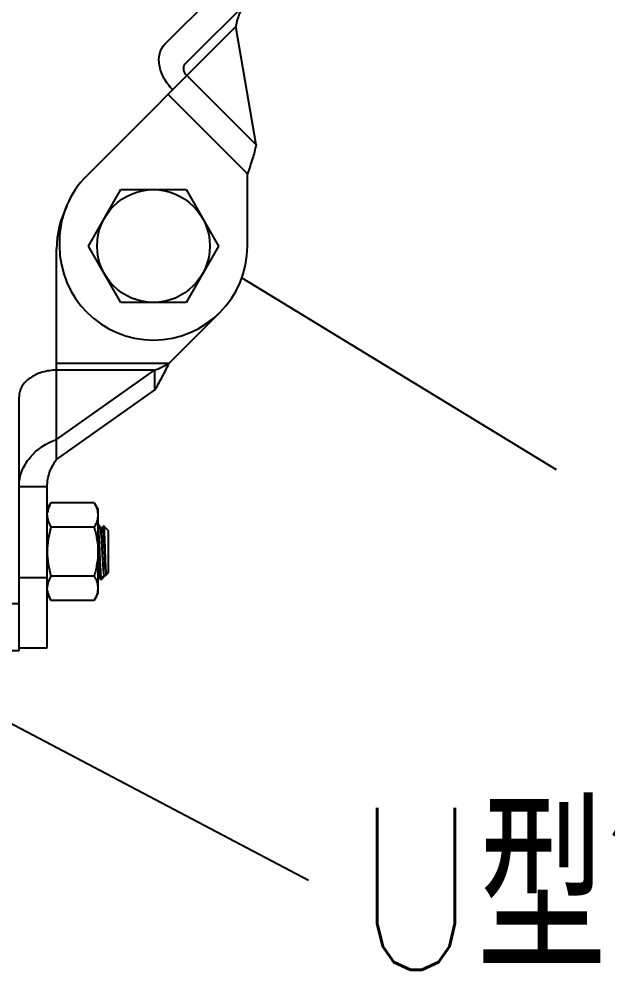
# Model space of a CAD drawing. Extents: x 27938 to 1507990, y 110129 to 923079.
# Drawn here: x 666823 to 668279, y 340505 to 342855 of the extents above; entities that cross this region are included whole.
import ezdxf

# ---------------------------------------------------------------- set-up
doc = ezdxf.new("R2010")
doc.units = 0
doc.header["$LTSCALE"] = 1000
doc.header["$MEASUREMENT"] = 0
doc.layers.add('W_DIM', color=4, linetype='Continuous')
doc.styles.get("Standard").update_dxf_attribs({"font": 'gbenor.shx', "bigfont": 'gbcbig.shx'})
doc.styles.add('wwp100', font='txt.shx', dxfattribs={"width": 0.7, "height": 400, "bigfont": 'hztxt.shx'})
doc.dimstyles.get("Standard").update_dxf_attribs({"dimtxt": 0.18, "dimasz": 0.18, "dimexe": 0.18, "dimexo": 0.0625, "dimgap": 0.09, "dimtad": 0, "dimtih": 1, "dimtoh": 1, "dimdec": 4, "dimzin": 0, "dimdsep": 46, "dimtxsty": 'Standard', "dimcen": 0.09, "dimadec": 0, "dimazin": 0, "dimtfac": 1, "dimtdec": 4, "dimtofl": 0, "dimtmove": 0, "dimatfit": 3, "dimfxl": 1, "dimtolj": 1, "dimtzin": 0, "dimarcsym": 0})

msp = doc.modelspace()

# ---------------------------------------------------------------- linework, layer by layer
at = {"linetype": 'Continuous'}
for p, q in [((667183.4, 342792.3), (667353.8, 342962.7)), ((667232.7, 342743), (667403.1, 342913.4)), ((666990.7, 342468.2), (667358.5, 342836)), ((667408.6, 342543.9), (667358.5, 342836)), ((667408.6, 342543.9), (667237.5, 342715)), ((667191, 342668.5), (667387.3, 342472.2)), ((667387.3, 342293.8), (667387.3, 342472.2)), ((666994.1, 342293.8), (667074.5, 342433.2)), ((667074.5, 342433.2), (667235.5, 342433.2)), ((667235.5, 342433.2), (667316, 342293.8)), ((666922.7, 342304), (666922.7, 342293.8)), ((666915.5, 341766.6), (666915.5, 342286.6)), ((667074.5, 342154.4), (666994.1, 342293.8)), ((667316, 342293.8), (667235.5, 342154.4)), ((667235.5, 342154.4), (667074.5, 342154.4)), ((667193.2, 342003.4), (667319.3, 342129.5)), ((667193.2, 342003.4), (666915.5, 342003.4)), ((667157.5, 341987), (666915.5, 341987)), ((666915.5, 341815.9), (667157.5, 341987)), ((667157.5, 341987), (667157.5, 341937.7)), ((666822.6, 341294.9), (666822.6, 341921.3)), ((666915.5, 341766.6), (667157.5, 341937.7)), ((666822.6, 341699.7), (666892.3, 341699.7)), ((666892.3, 341300.7), (666892.3, 341699.7)), ((666892.3, 341643.3), (666901.6, 341659.5)), ((667008.4, 341659.5), (666901.6, 341659.5)), ((667008.4, 341659.5), (667017.7, 341643.3)), ((667017.7, 341643.3), (667017.7, 341434.3)), ((667008.4, 341599.1), (666901.6, 341599.1)), ((667024, 341597.2), (667017.7, 341608.1)), ((667028.8, 341597.5), (667023.7, 341597.5)), ((667031.6, 341602.6), (667028.7, 341597.5)), ((667031.6, 341602.6), (667031.8, 341602.6)), ((667043.3, 341591.1), (667031.8, 341602.6)), ((667043.3, 341591.1), (667043.3, 341486.5)), ((666822.6, 341474.9), (666892.3, 341474.9)), ((667008.4, 341478.5), (666901.6, 341478.5)), ((667017.7, 341480.1), (667018.6, 341480.1)), ((667018.3, 341480.4), (667018.1, 341480.8)), ((667018.3, 341480.4), (667024.7, 341469.3)), ((667025.9, 341469.1), (667025.9, 341477.9)), ((667029.8, 341473), (667025.9, 341469.1)), ((667029.8, 341473), (667030.4, 341473.9)), ((667030.4, 341473.9), (667034, 341480.1)), ((667033.9, 341480.1), (667036.9, 341480.1)), ((667036.9, 341491.3), (667036.9, 341480.1)), ((667043.3, 341486.5), (667036.9, 341480.1)), ((667025, 341469.1), (667024.7, 341469.3)), ((667025.9, 341469.1), (667025, 341469.1)), ((666892.3, 341434.3), (666901.6, 341418.1)), ((667008.4, 341418.1), (667017.7, 341434.3)), ((666752.9, 341411), (666822.6, 341411)), ((667008.4, 341418.1), (666901.6, 341418.1)), ((666752.9, 341294.9), (666822.6, 341294.9)), ((666822.6, 341300.7), (666892.3, 341300.7))]:
    msp.add_line(p, q, dxfattribs=at)
msp.add_circle((667155, 342293.8), 139.4, dxfattribs=at)
for centre, radius, start, end in [((667155, 342304), 232.3, 135, 180), ((667147.8, 342286.6), 232.3, 152.9997, 180), ((667155, 342293.8), 232.3, 180, 0), ((666939.2, 341629.2), 47, 172.5984, 173.3691), ((667022.5, 341482.4), 4.7, 198.4953, 200.8866), ((666939.2, 341448.4), 47, 186.6309, 187.4031)]:
    msp.add_arc(centre, radius, start, end, dxfattribs=at)
for points, knots in [([(667389.3, 342899.7), (667380.5, 342890.9), (667366.7, 342870.6), (667360.3, 342847.2), (667358.5, 342836)], [0, 0, 0, 0, 0.522516, 1, 1, 1, 1]), ([(667202.6, 342680.1), (667194.2, 342688.6), (667180, 342707.2), (667168.2, 342738.5), (667168, 342768.9), (667177.2, 342786.2), (667183.4, 342792.3)], [0, 0, 0, 0, 0.287971, 0.555344, 0.790532, 1, 1, 1, 1]), ([(667232.7, 342743), (667229.5, 342739.9), (667227.5, 342728.1), (667233.4, 342719), (667237.5, 342715)], [0, 0, 0, 0, 0.440241, 1, 1, 1, 1]), ([(667408.6, 342543.9), (667406.5, 342532.4), (667399.7, 342508.3), (667391.6, 342484.7), (667387.3, 342472.2)], [0, 0, 0, 0, 0.468219, 1, 1, 1, 1]), ([(667157.5, 341987), (667160.5, 341988.1), (667172.7, 341992.9), (667184.4, 341998.9), (667193.2, 342003.4)], [0, 0, 0, 0, 0.244001, 1, 1, 1, 1]), ([(667157.5, 341937.7), (667164.1, 341947.3), (667176.4, 341969.1), (667187.3, 341991.5), (667193.2, 342003.4)], [0, 0, 0, 0, 0.468219, 1, 1, 1, 1]), ([(666915.5, 341987), (666903.6, 341987), (666880.3, 341983.9), (666849.9, 341970.1), (666828.2, 341948.7), (666822.6, 341930), (666822.6, 341921.3)], [0, 0, 0, 0, 0.287969, 0.555344, 0.790533, 1, 1, 1, 1]), ([(666822.6, 341699.7), (666822.6, 341712.5), (666827.6, 341738.7), (666855.2, 341784.2), (666890.5, 341807.3), (666915.5, 341815.9)], [0, 0, 0, 0, 0.244342, 0.495326, 1, 1, 1, 1]), ([(666892.3, 341699.7), (666892.3, 341712.2), (666896.9, 341736.3), (666908.8, 341757.4), (666915.5, 341766.6)], [0, 0, 0, 0, 0.522516, 1, 1, 1, 1]), ([(666901.6, 341659.5), (666900.5, 341657.5), (666896.4, 341649.9), (666893.5, 341641.6), (666892.7, 341635.2)], [0, 0, 0, 0, 0.26074, 1, 1, 1, 1]), ([(667008.4, 341659.5), (667011.1, 341654.8), (667015.8, 341645.1), (667017.7, 341634.5), (667017.7, 341629.3)], [0, 0, 0, 0, 0.514931, 1, 1, 1, 1]), ([(666892.3, 341629.3), (666892.3, 341624.2), (666894.2, 341613.5), (666898.9, 341603.9), (666901.6, 341599.1)], [0, 0, 0, 0, 0.485069, 1, 1, 1, 1]), ([(667017.7, 341629.3), (667017.7, 341624.2), (667015.8, 341613.5), (667011.1, 341603.9), (667008.4, 341599.1)], [0, 0, 0, 0, 0.485069, 1, 1, 1, 1]), ([(666901.6, 341599.1), (666898.8, 341589.3), (666894.1, 341569.4), (666892.3, 341549), (666892.3, 341538.8)], [0, 0, 0, 0, 0.500104, 1, 1, 1, 1]), ([(667008.4, 341599.1), (667011.2, 341589.3), (667016, 341569.4), (667017.7, 341549), (667017.7, 341538.8)], [0, 0, 0, 0, 0.500104, 1, 1, 1, 1]), ([(667025.9, 341477.9), (667024.9, 341488.4), (667024, 341506), (667022.8, 341530.7), (667021.9, 341551.8), (667020.8, 341571.6), (667020, 341588.3), (667018.9, 341599.9), (667018.5, 341606.1), (667017.7, 341608)], [0, 0, 0, 0, 0.242677, 0.403766, 0.571084, 0.728325, 0.86011, 0.953625, 1, 1, 1, 1]), ([(667024.3, 341596.4), (667024.3, 341596.6), (667024.2, 341596.8), (667024.1, 341597.1), (667024, 341597.2)], [0, 0, 0, 0, 0.571751, 1, 1, 1, 1]), ([(667033.9, 341480.1), (667033.5, 341480.1), (667033.1, 341482), (667032.6, 341484.5), (667032, 341489.5), (667031.4, 341495.8), (667030.9, 341503.8), (667030.1, 341516.4), (667029.1, 341533.5), (667028, 341553.9), (667026.9, 341572.4), (667025.7, 341586.3), (667025.1, 341593.8), (667024.3, 341596.4)], [0, 0, 0, 0, 0.00993, 0.035692, 0.077147, 0.133012, 0.201431, 0.280113, 0.457397, 0.641103, 0.8066, 0.931746, 1, 1, 1, 1]), ([(667036.9, 341491.3), (667036, 341501), (667035.1, 341516.9), (667033.9, 341538.7), (667032.9, 341556.3), (667032.1, 341570.1), (667031.4, 341579.9), (667030.9, 341585.9), (667030.4, 341590.6), (667029.9, 341594.3), (667029.5, 341596.1), (667029.1, 341597.5), (667028.8, 341597.5)], [0, 0, 0, 0, 0.275467, 0.445769, 0.616141, 0.769932, 0.835819, 0.892144, 0.937558, 0.970974, 0.991706, 1, 1, 1, 1]), ([(667031.8, 341602.6), (667032, 341602.4), (667032.1, 341601.1), (667032.5, 341598.7), (667032.7, 341594.8), (667033.2, 341587.3), (667033.7, 341575.2), (667034.3, 341558.6), (667034.9, 341540.3), (667035.7, 341517.6), (667036.3, 341501.3), (667036.9, 341491.3)], [0, 0, 0, 0, 0.009691, 0.032013, 0.066681, 0.112991, 0.236161, 0.390242, 0.560502, 0.730169, 1, 1, 1, 1]), ([(667024.3, 341470.7), (667023.9, 341472.6), (667023.3, 341477.8), (667022.1, 341492.6), (667020.9, 341517.1), (667019.4, 341548.9), (667018.4, 341571.2), (667017.7, 341581.8)], [0, 0, 0, 0, 0.052851, 0.14115, 0.400167, 0.712507, 1, 1, 1, 1]), ([(666892.3, 341538.8), (666892.3, 341528.6), (666894.1, 341508.2), (666898.8, 341488.3), (666901.6, 341478.5)], [0, 0, 0, 0, 0.499896, 1, 1, 1, 1]), ([(667017.7, 341538.8), (667017.7, 341528.6), (667016, 341508.2), (667011.2, 341488.3), (667008.4, 341478.5)], [0, 0, 0, 0, 0.499896, 1, 1, 1, 1]), ([(666901.6, 341478.5), (666898.9, 341473.7), (666894.2, 341464.1), (666892.3, 341453.4), (666892.3, 341448.3)], [0, 0, 0, 0, 0.514931, 1, 1, 1, 1]), ([(667008.4, 341478.5), (667011.1, 341473.7), (667015.8, 341464.1), (667017.7, 341453.4), (667017.7, 341448.3)], [0, 0, 0, 0, 0.514931, 1, 1, 1, 1]), ([(667025.9, 341477.9), (667026.1, 341477), (667026.7, 341475.3), (667027.5, 341473.5), (667028.7, 341472.3), (667029.5, 341472.7), (667029.8, 341473)], [0, 0, 0, 0, 0.409984, 0.688664, 0.852512, 1, 1, 1, 1]), ([(666892.7, 341442.4), (666892.9, 341440.3), (666894.6, 341431.8), (666898.3, 341423.8), (666901.6, 341418.1)], [0, 0, 0, 0, 0.241319, 1, 1, 1, 1]), ([(667017.7, 341448.3), (667017.7, 341443.1), (667015.8, 341432.5), (667011.1, 341422.8), (667008.4, 341418.1)], [0, 0, 0, 0, 0.485069, 1, 1, 1, 1])]:
    msp.add_open_spline(points, degree=3, knots=knots, dxfattribs=at)
for points in [[(667018.1, 341480.9), (667017.9, 341481.4), (667017.8, 341481.8), (667017.7, 341482.2)], [(667024.7, 341469.3), (667024.5, 341469.7), (667024.4, 341470.2), (667024.3, 341470.7)]]:
    msp.add_open_spline(points, degree=3, dxfattribs=at)

# ---------------------------------------------------------------- texts
at = {"layer": 'W_DIM', "color": 7, "style": 'wwp100', "width": 0.8}
msp.add_text('U型管吊架', height=400, dxfattribs=at).set_placement((667653.6, 340505.7))

# ---------------------------------------------------------------- leaders
for points in [[(667373.7, 342215.4), (668150.4, 341741.7)], [(666747.1, 341143.7), (667538.5, 340726.9)]]:
    msp.add_leader(points, dimstyle='Standard', override={"dimgap": 20, "dimtad": 0})

doc.saveas('drawing.dxf')
